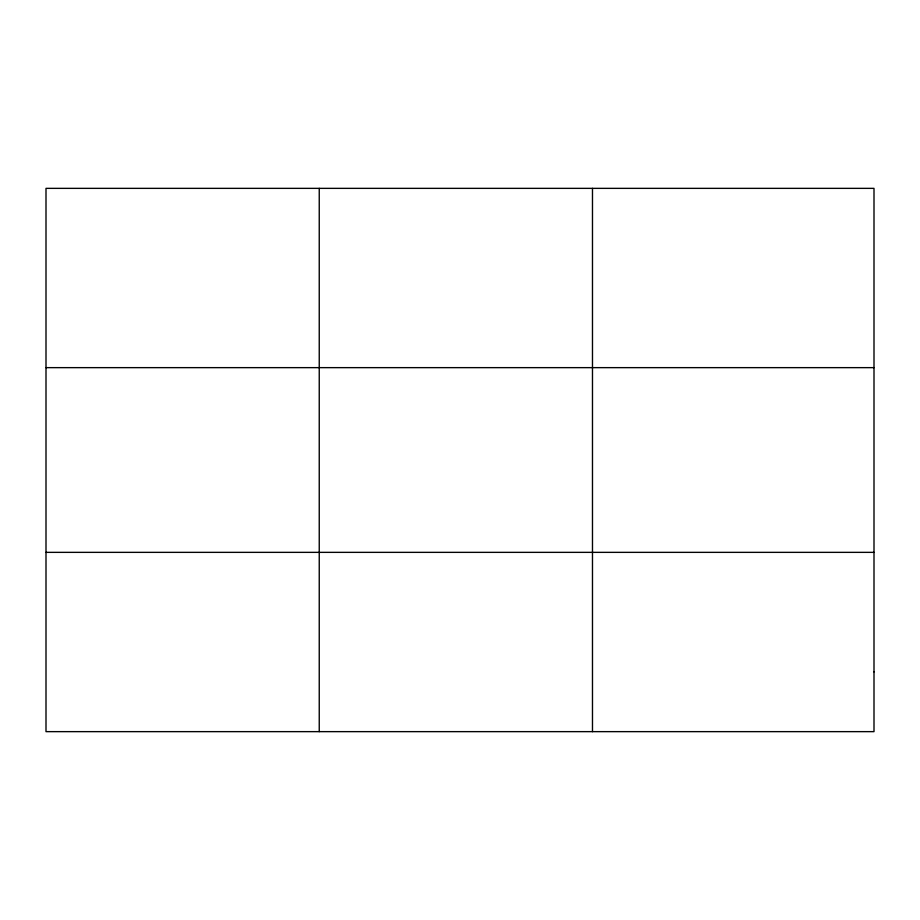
<?xml version="1.0" encoding="UTF-8"?>
<svg xmlns="http://www.w3.org/2000/svg" width="920" height="920" viewBox="0 0 920 920"><rect width="100%" height="100%" fill="white"/><g stroke="black" fill="none" stroke-linecap="round" stroke-linejoin="round"><path stroke-width="1.38" d="M319.24 188.358L319.24 731.641M592.48 188.358L592.48 731.641M46 367.643L874 367.643M46 552.356L874 552.356M874 671.876L874 731.641L46 731.641L46 188.358L874 188.358L874 671.876"/></g></svg>
